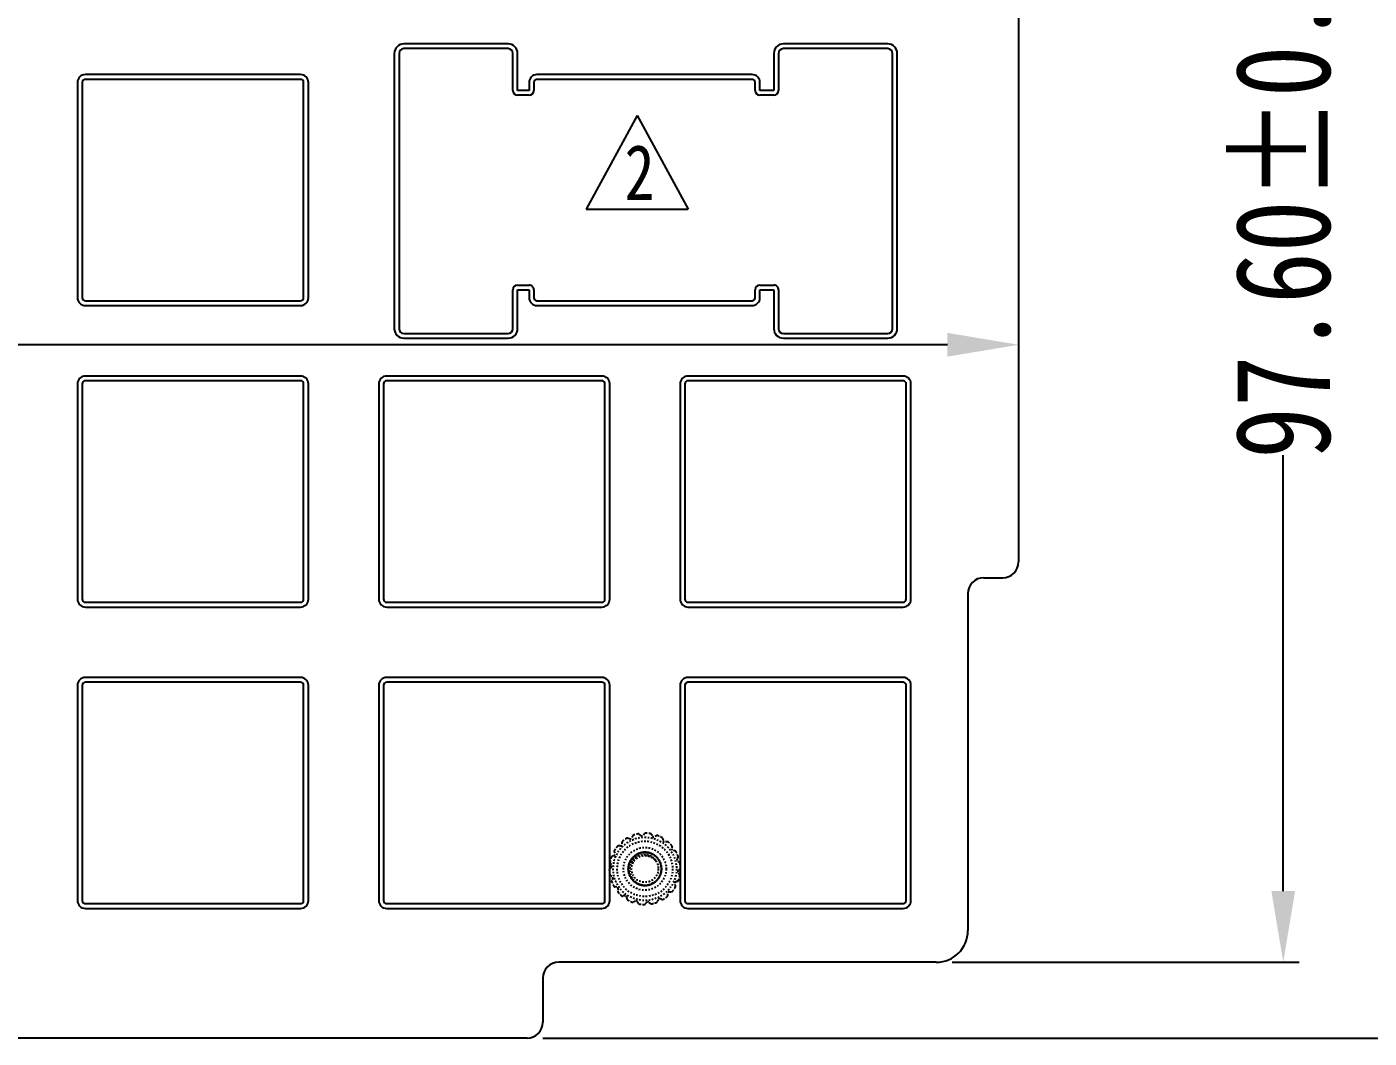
# Model space of a CAD drawing. Header units: inches. Extents: x 1493 to 1950, y -14 to 309.
# Drawn here: x 1800.4 to 1885.2, y 139.2 to 203.1 of the extents above; entities that cross this region are included whole.
import ezdxf

# ---------------------------------------------------------------- set-up
doc = ezdxf.new("R2010")
doc.units = ezdxf.units.IN
doc.header["$LTSCALE"] = 0.909449
doc.header["$MEASUREMENT"] = 0
doc.header["$PDMODE"] = 3
doc.header["$PDSIZE"] = 0.3125
doc.linetypes.add('HIDDEN', pattern=[0.2, 0.1, -0.1])
doc.linetypes.add('PHANTOM', pattern=[0.8, 0.45, -0.05, 0.1, -0.05, 0.1, -0.05])
doc.layers.get('0').update_dxf_attribs({"linetype": 'CONTINUOUS'})
doc.layers.get('Defpoints').update_dxf_attribs({"linetype": 'CONTINUOUS'})
doc.layers.add('DEFAULT_2', color=8, linetype='HIDDEN')
doc.layers.add('DEFAULT_3', color=7, linetype='PHANTOM')
doc.styles.get("Standard").update_dxf_attribs({"font": 'txt', "width": 0.8})
doc.dimstyles.get("Standard").update_dxf_attribs({"dimtxt": 6, "dimasz": 4.5, "dimexe": 1, "dimexo": 1, "dimgap": 0.09, "dimtad": 0, "dimzin": 1, "dimdsep": 46, "dimtxsty": 'Standard', "dimcen": 0.09, "dimclrd": 5, "dimclre": 5, "dimclrt": 1, "dimadec": 0, "dimazin": 0, "dimtp": 0.01, "dimtm": 0.01, "dimtfac": 1, "dimtofl": 0, "dimtmove": 0, "dimatfit": 3, "dimfxl": 0, "dimtolj": 1, "dimtzin": 4, "dimarcsym": 0})

# ---------------------------------------------------------------- blocks, each defined once
blk = doc.blocks.new('*D13')
at = {"layer": 'DEFAULT_3', "color": 3, "linetype": 'ByBlock', "lineweight": -2}
for p, q in [((1863.07, 196.292), (1863.07, 182.016)), ((1587.22, 191.792), (1587.22, 182.016)), ((1587.22, 183.016), (1581.48, 183.016)), ((1858.57, 183.016), (1591.72, 183.016))]:
    blk.add_line(p, q, dxfattribs=at)
at = {"layer": 'DEFAULT_3', "color": 3, "linetype": 'ByBlock'}
for points in [[(1591.72, 183.766), (1591.72, 182.266), (1587.22, 183.016)], [(1858.57, 182.266), (1858.57, 183.766), (1863.07, 183.016)]]:
    blk.add_solid(points, dxfattribs=at)
at = {"layer": 'Defpoints', "color": 0, "linetype": 'ByBlock'}
for p in [(1863.07, 197.292), (1587.22, 192.792), (1587.22, 183.016)]:
    blk.add_point(p, dxfattribs=at)
at = {"layer": 'DEFAULT_3', "color": 3, "linetype": 'ByBlock', "insert": (1563.83, 183.016), "char_height": 6, "attachment_point": 5}
blk.add_mtext('\\A1;275.85{\\H0.7x;\\S+0^ -0.2;}', dxfattribs=at)
blk = doc.blocks.new('*D16')
at = {"layer": 'DEFAULT_3', "color": 3, "linetype": 'ByBlock', "lineweight": -2}
for p, q in [((1858.87, 241.592), (1880.807, 241.592)), ((1879.807, 237.092), (1879.807, 208.223)), ((1879.807, 148.492), (1879.807, 176.043)), ((1858.87, 143.992), (1880.807, 143.992))]:
    blk.add_line(p, q, dxfattribs=at)
at = {"layer": 'DEFAULT_3', "color": 3, "linetype": 'ByBlock'}
for points in [[(1880.557, 237.092), (1879.057, 237.092), (1879.807, 241.592)], [(1879.057, 148.492), (1880.557, 148.492), (1879.807, 143.992)]]:
    blk.add_solid(points, dxfattribs=at)
at = {"layer": 'Defpoints', "color": 0, "linetype": 'ByBlock'}
for p in [(1857.87, 241.592), (1879.807, 241.592), (1857.87, 143.992)]:
    blk.add_point(p, dxfattribs=at)
at = {"layer": 'DEFAULT_3', "color": 3, "linetype": 'ByBlock', "insert": (1879.807, 192.133), "char_height": 6, "attachment_point": 5, "rotation": 90}
blk.add_mtext('\\A1;97.60%%P0.1', dxfattribs=at)
blk = doc.blocks.new('*D17')
at = {"layer": 'DEFAULT_3', "color": 3, "linetype": 'ByBlock', "lineweight": -2}
for p, q in [((1832.995, 246.892), (1900.652, 246.892)), ((1899.652, 242.392), (1899.652, 209.929)), ((1899.652, 143.692), (1899.652, 175.349)), ((1832.995, 139.192), (1900.652, 139.192))]:
    blk.add_line(p, q, dxfattribs=at)
at = {"layer": 'DEFAULT_3', "color": 3, "linetype": 'ByBlock'}
for points in [[(1900.402, 242.392), (1898.902, 242.392), (1899.652, 246.892)], [(1898.902, 143.692), (1900.402, 143.692), (1899.652, 139.192)]]:
    blk.add_solid(points, dxfattribs=at)
at = {"layer": 'Defpoints', "color": 0, "linetype": 'ByBlock'}
for p in [(1831.995, 246.892), (1899.652, 246.892), (1831.995, 139.192)]:
    blk.add_point(p, dxfattribs=at)
at = {"layer": 'DEFAULT_3', "color": 3, "linetype": 'ByBlock', "insert": (1899.652, 192.639), "char_height": 6, "attachment_point": 5, "rotation": 90}
blk.add_mtext('\\A1;107.70%%P0.1', dxfattribs=at)

msp = doc.modelspace()

# ---------------------------------------------------------------- linework, layer by layer
at = {"color": 7, "linetype": 'Continuous'}
for p, q in [((1863.07, 216.292), (1863.07, 169.292)), ((1830.8, 202.033), (1824.2, 202.033)), ((1854.8, 202.033), (1848.2, 202.033)), ((1823.6, 201.433), (1823.6, 184.033)), ((1823.9, 201.433), (1823.9, 184.033)), ((1830.8, 201.733), (1824.2, 201.733)), ((1831.1, 199.092), (1831.1, 201.433)), ((1831.4, 199.092), (1831.4, 201.433)), ((1847.6, 201.433), (1847.6, 199.092)), ((1847.9, 201.433), (1847.9, 199.092)), ((1854.8, 201.733), (1848.2, 201.733)), ((1855.1, 184.033), (1855.1, 201.433)), ((1855.4, 184.033), (1855.4, 201.433)), ((1803.57, 199.592), (1803.57, 185.992)), ((1803.87, 199.592), (1803.87, 185.992)), ((1817.67, 200.092), (1804.07, 200.092)), ((1817.67, 199.792), (1804.07, 199.792)), ((1817.87, 185.992), (1817.87, 199.592)), ((1818.17, 185.992), (1818.17, 199.592)), ((1832.122, 199.592), (1832.122, 199.092)), ((1832.422, 199.592), (1832.422, 199.092)), ((1846.222, 200.092), (1832.622, 200.092)), ((1846.222, 199.792), (1832.622, 199.792)), ((1846.422, 199.092), (1846.422, 199.592)), ((1846.722, 199.092), (1846.722, 199.592)), ((1832.122, 199.092), (1831.4, 199.092)), ((1832.122, 198.792), (1831.4, 198.792)), ((1847.6, 199.092), (1846.722, 199.092)), ((1847.6, 198.792), (1846.722, 198.792)), ((1831.4, 186.792), (1832.122, 186.792)), ((1846.722, 186.792), (1847.6, 186.792)), ((1831.1, 184.033), (1831.1, 186.492)), ((1831.4, 186.492), (1832.122, 186.492)), ((1831.4, 184.033), (1831.4, 186.492)), ((1832.122, 186.492), (1832.122, 185.992)), ((1832.422, 186.492), (1832.422, 185.992)), ((1846.422, 185.992), (1846.422, 186.492)), ((1846.722, 186.492), (1847.6, 186.492)), ((1846.722, 185.992), (1846.722, 186.492)), ((1847.6, 186.492), (1847.6, 184.033)), ((1847.9, 186.492), (1847.9, 184.033)), ((1804.07, 185.792), (1817.67, 185.792)), ((1804.07, 185.492), (1817.67, 185.492)), ((1832.622, 185.792), (1846.222, 185.792)), ((1832.622, 185.492), (1846.222, 185.492)), ((1824.2, 183.733), (1830.8, 183.733)), ((1824.2, 183.433), (1830.8, 183.433)), ((1848.2, 183.733), (1854.8, 183.733)), ((1848.2, 183.433), (1854.8, 183.433)), ((1817.67, 181.042), (1804.07, 181.042)), ((1836.72, 181.042), (1823.12, 181.042)), ((1855.77, 181.042), (1842.17, 181.042)), ((1803.57, 180.542), (1803.57, 166.942)), ((1803.87, 180.542), (1803.87, 166.942)), ((1817.67, 180.742), (1804.07, 180.742)), ((1817.87, 166.942), (1817.87, 180.542)), ((1818.17, 166.942), (1818.17, 180.542)), ((1822.62, 180.542), (1822.62, 166.942)), ((1822.92, 180.542), (1822.92, 166.942)), ((1836.72, 180.742), (1823.12, 180.742)), ((1836.92, 166.942), (1836.92, 180.542)), ((1837.22, 166.942), (1837.22, 180.542)), ((1841.67, 180.542), (1841.67, 166.942)), ((1841.97, 180.542), (1841.97, 166.942)), ((1855.77, 180.742), (1842.17, 180.742)), ((1855.97, 166.942), (1855.97, 180.542)), ((1856.27, 166.942), (1856.27, 180.542)), ((1860.87, 168.292), (1862.07, 168.292)), ((1859.87, 167.292), (1859.87, 145.992)), ((1804.07, 166.742), (1817.67, 166.742)), ((1804.07, 166.442), (1817.67, 166.442)), ((1823.12, 166.742), (1836.72, 166.742)), ((1823.12, 166.442), (1836.72, 166.442)), ((1842.17, 166.742), (1855.77, 166.742)), ((1842.17, 166.442), (1855.77, 166.442)), ((1803.57, 161.492), (1803.57, 147.892)), ((1803.87, 161.492), (1803.87, 147.892)), ((1817.67, 161.992), (1804.07, 161.992)), ((1817.67, 161.692), (1804.07, 161.692)), ((1817.87, 147.892), (1817.87, 161.492)), ((1818.17, 147.892), (1818.17, 161.492)), ((1822.62, 161.492), (1822.62, 147.892)), ((1822.92, 161.492), (1822.92, 147.892)), ((1836.72, 161.992), (1823.12, 161.992)), ((1836.72, 161.692), (1823.12, 161.692)), ((1836.92, 147.892), (1836.92, 161.492)), ((1837.22, 147.892), (1837.22, 161.492)), ((1841.67, 161.492), (1841.67, 147.892)), ((1841.97, 161.492), (1841.97, 147.892)), ((1855.77, 161.992), (1842.17, 161.992)), ((1855.77, 161.692), (1842.17, 161.692)), ((1855.97, 147.892), (1855.97, 161.492)), ((1856.27, 147.892), (1856.27, 161.492)), ((1804.07, 147.692), (1817.67, 147.692)), ((1823.12, 147.692), (1836.72, 147.692)), ((1842.17, 147.692), (1855.77, 147.692)), ((1804.07, 147.392), (1817.67, 147.392)), ((1823.12, 147.392), (1836.72, 147.392)), ((1842.17, 147.392), (1855.77, 147.392)), ((1857.87, 143.992), (1833.995, 143.992)), ((1832.995, 142.992), (1832.995, 140.192)), ((1831.995, 139.192), (1784.995, 139.192))]:
    msp.add_line(p, q, dxfattribs=at)
at = {"color": 2}
for p, q in [((1838.955, 197.501), (1835.735, 191.582)), ((1838.955, 197.501), (1842.176, 191.582)), ((1835.735, 191.582), (1842.176, 191.582))]:
    msp.add_line(p, q, dxfattribs=at)
at = {"color": 7, "linetype": 'Continuous'}
for centre, radius, start, end in [((1824.2, 201.433), 0.6, 90.00001, 179.99999), ((1830.8, 201.433), 0.6, 0.00001, 89.99999), ((1848.2, 201.433), 0.6, 90.00001, 180), ((1854.8, 201.433), 0.6, 0.00001, 89.99999), ((1824.2, 201.433), 0.3, 90, 180), ((1830.8, 201.433), 0.3, 0, 90), ((1848.2, 201.433), 0.3, 90, 180), ((1854.8, 201.433), 0.3, 0, 90), ((1804.07, 199.592), 0.5, 90.00013, 180.00011), ((1804.07, 199.592), 0.2, 90.00001, 180.00005), ((1817.67, 199.592), 0.5, 0.00013, 89.99999), ((1817.67, 199.592), 0.2, 0, 90.00003), ((1832.622, 199.592), 0.5, 90.00002, 179.99999), ((1832.622, 199.592), 0.2, 89.99997, 179.99997), ((1846.222, 199.592), 0.5, 0.00001, 89.99998), ((1846.222, 199.592), 0.2, 0, 89.99997), ((1831.4, 199.092), 0.3, 180.00032, 270.0001), ((1832.122, 199.092), 0.3, 270.00032, 360), ((1846.722, 199.092), 0.3, 180.00032, 270.0001), ((1847.6, 199.092), 0.3, 270.00032, 360), ((1831.4, 186.492), 0.3, 90.00032, 180.0001), ((1832.122, 186.492), 0.3, 0, 90.0001), ((1846.722, 186.492), 0.3, 90.00032, 180.0001), ((1847.6, 186.492), 0.3, 0, 90.0001), ((1804.07, 185.992), 0.5, 180.00013, 269.99999), ((1804.07, 185.992), 0.2, 180.00001, 270.00001), ((1817.67, 185.992), 0.5, 270.00013, 0.00011), ((1817.67, 185.992), 0.2, 270.00001, 360), ((1832.622, 185.992), 0.5, 180.00001, 269.99998), ((1832.622, 185.992), 0.2, 179.99997, 269.99997), ((1846.222, 185.992), 0.5, 270.00002, 359.99999), ((1846.222, 185.992), 0.2, 269.99997, 360), ((1824.2, 184.033), 0.6, 180.00001, 269.99999), ((1824.2, 184.033), 0.3, 180, 270), ((1830.8, 184.033), 0.6, 270.00001, 360), ((1830.8, 184.033), 0.3, 270, 360), ((1848.2, 184.033), 0.6, 180.00001, 269.99999), ((1848.2, 184.033), 0.3, 180, 270), ((1854.8, 184.033), 0.6, 270.00001, 359.99999), ((1854.8, 184.033), 0.3, 270, 360), ((1804.07, 180.542), 0.5, 90.00013, 180.00011), ((1817.67, 180.542), 0.5, 0.00013, 89.99999), ((1823.12, 180.542), 0.5, 90.00013, 180.00011), ((1836.72, 180.542), 0.5, 0.00013, 89.99999), ((1842.17, 180.542), 0.5, 90.00013, 180.00011), ((1855.77, 180.542), 0.5, 0.00013, 89.99999), ((1804.07, 180.542), 0.2, 90.00001, 180.00005), ((1817.67, 180.542), 0.2, 0, 90.00003), ((1823.12, 180.542), 0.2, 90.00001, 180.00005), ((1836.72, 180.542), 0.2, 0, 90.00003), ((1842.17, 180.542), 0.2, 90.00001, 180.00005), ((1855.77, 180.542), 0.2, 0, 90.00003), ((1862.07, 169.292), 1, 270, 360), ((1860.87, 167.292), 1, 90, 180), ((1804.07, 166.942), 0.5, 180.00013, 269.99999), ((1804.07, 166.942), 0.2, 180.00001, 270.00001), ((1817.67, 166.942), 0.5, 270.00013, 0.00011), ((1817.67, 166.942), 0.2, 270.00001, 360), ((1823.12, 166.942), 0.5, 180.00013, 269.99999), ((1823.12, 166.942), 0.2, 180.00001, 270.00001), ((1836.72, 166.942), 0.5, 270.00013, 0.00011), ((1836.72, 166.942), 0.2, 270.00001, 360), ((1842.17, 166.942), 0.5, 180.00013, 269.99999), ((1842.17, 166.942), 0.2, 180.00001, 270.00001), ((1855.77, 166.942), 0.5, 270.00013, 0.00011), ((1855.77, 166.942), 0.2, 270.00001, 360), ((1804.07, 161.492), 0.5, 90.00013, 180.00011), ((1804.07, 161.492), 0.2, 90.00001, 180.00005), ((1817.67, 161.492), 0.5, 0.00013, 89.99999), ((1817.67, 161.492), 0.2, 0, 90.00003), ((1823.12, 161.492), 0.5, 90.00013, 180.00011), ((1823.12, 161.492), 0.2, 90.00001, 180.00005), ((1836.72, 161.492), 0.5, 0.00013, 89.99999), ((1836.72, 161.492), 0.2, 0, 90.00003), ((1842.17, 161.492), 0.5, 90.00013, 180.00011), ((1842.17, 161.492), 0.2, 90.00001, 180.00005), ((1855.77, 161.492), 0.5, 0.00013, 89.99999), ((1855.77, 161.492), 0.2, 0, 90.00003), ((1804.07, 147.892), 0.5, 180.00013, 269.99999), ((1804.07, 147.892), 0.2, 180.00001, 270.00001), ((1817.67, 147.892), 0.5, 270.00013, 0.00011), ((1817.67, 147.892), 0.2, 270.00001, 360), ((1823.12, 147.892), 0.5, 180.00013, 269.99999), ((1823.12, 147.892), 0.2, 180.00001, 270.00001), ((1836.72, 147.892), 0.5, 270.00013, 0.00011), ((1836.72, 147.892), 0.2, 270.00001, 360), ((1842.17, 147.892), 0.5, 180.00013, 269.99999), ((1842.17, 147.892), 0.2, 180.00001, 270.00001), ((1855.77, 147.892), 0.5, 270.00013, 0.00011), ((1855.77, 147.892), 0.2, 270.00001, 360), ((1857.87, 145.992), 2, 270, 360), ((1833.995, 142.992), 1, 90, 180), ((1831.995, 140.192), 1, 270, 360)]:
    msp.add_arc(centre, radius, start, end, dxfattribs=at)
at = {"layer": 'DEFAULT_2', "color": 8, "linetype": 'HIDDEN'}
for p, q in [((1838.659, 151.963), (1838.613, 151.841)), ((1839.191, 151.996), (1839.09, 152.078)), ((1839.415, 152.107), (1839.33, 152.008)), ((1839.86, 152.068), (1839.926, 151.956)), ((1840.174, 151.983), (1840.061, 151.92)), ((1837.898, 151.34), (1837.768, 151.339)), ((1837.998, 151.569), (1837.997, 151.439)), ((1838.487, 151.782), (1838.364, 151.825)), ((1840.579, 151.795), (1840.603, 151.667)), ((1840.845, 151.608), (1840.717, 151.587)), ((1841.161, 151.292), (1841.14, 151.164)), ((1837.341, 150.146), (1837.259, 150.247)), ((1837.496, 150.724), (1837.374, 150.678)), ((1837.512, 150.973), (1837.555, 150.85)), ((1839.445, 150.742), (1839.445, 150.939)), ((1841.348, 151.026), (1841.22, 151.05)), ((1841.537, 150.621), (1841.473, 150.508)), ((1841.621, 150.306), (1841.509, 150.373)), ((1837.329, 150.007), (1837.23, 149.922)), ((1837.381, 149.411), (1837.269, 149.477)), ((1841.631, 149.537), (1841.549, 149.638)), ((1841.66, 149.862), (1841.561, 149.777)), ((1837.417, 149.276), (1837.354, 149.163)), ((1837.67, 148.734), (1837.542, 148.758)), ((1837.75, 148.62), (1837.729, 148.492)), ((1839.947, 148.973), (1839.852, 149.146)), ((1841.335, 148.933), (1841.378, 148.811)), ((1841.516, 149.106), (1841.394, 149.06)), ((1838.173, 148.197), (1838.045, 148.176)), ((1838.287, 148.117), (1838.312, 147.989)), ((1838.829, 147.864), (1838.716, 147.8)), ((1838.964, 147.828), (1839.031, 147.716)), ((1839.56, 147.776), (1839.475, 147.677)), ((1839.8, 147.706), (1839.699, 147.788)), ((1840.277, 147.943), (1840.231, 147.821)), ((1840.526, 147.959), (1840.404, 148.002)), ((1840.892, 148.215), (1840.894, 148.345)), ((1840.992, 148.443), (1841.122, 148.445))]:
    msp.add_line(p, q, dxfattribs=at)
for radius in [2, 1.75, 1.35, 0.85]:
    msp.add_circle((1839.445, 149.892), radius, dxfattribs=at)
for centre, radius, start, end in [((1838.753, 151.927), 0.1, 108.78772, 159.31073), ((1839.445, 149.892), 2.25, 101.21228, 108.78772), ((1839.027, 152.001), 0.1, 50.68927, 101.21228), ((1839.254, 152.073), 0.1, 230.68927, 319.31073), ((1839.491, 152.041), 0.1, 88.78772, 139.31073), ((1839.445, 149.892), 2.25, 81.21228, 88.78772), ((1839.774, 152.017), 0.1, 30.68927, 81.21228), ((1840.012, 152.007), 0.1, 210.68927, 299.31073), ((1840.223, 151.896), 0.1, 68.78772, 119.31073), ((1839.445, 149.892), 2.25, 61.21228, 68.78772), ((1839.445, 149.892), 2.25, 141.21228, 148.78772), ((1837.769, 151.239), 0.1, 90.68927, 141.21228), ((1837.897, 151.44), 0.1, 270.68927, 359.31073), ((1838.098, 151.568), 0.1, 128.78772, 179.31073), ((1839.445, 149.892), 2.25, 121.21228, 128.78772), ((1838.331, 151.731), 0.1, 70.68927, 121.21228), ((1838.52, 151.876), 0.1, 250.68927, 339.31073), ((1840.481, 151.776), 0.1, 10.68927, 61.21228), ((1840.701, 151.686), 0.1, 190.68927, 279.31073), ((1840.862, 151.509), 0.1, 48.78772, 99.31073), ((1839.445, 149.892), 2.25, 41.21228, 48.78772), ((1841.063, 151.308), 0.1, 350.68927, 41.21228), ((1841.239, 151.148), 0.1, 170.68927, 259.31073), ((1837.336, 150.31), 0.1, 168.78772, 219.31073), ((1839.445, 149.892), 2.25, 161.21228, 168.78772), ((1837.41, 150.584), 0.1, 110.68927, 161.21228), ((1837.461, 150.817), 0.1, 290.68927, 19.31073), ((1837.606, 151.006), 0.1, 148.78772, 199.31073), ((1839.657, 149.744), 0.825, 53.64653, 58.49447), ((1841.329, 150.927), 0.1, 28.78772, 79.31073), ((1839.445, 149.892), 2.25, 21.21228, 28.78772), ((1841.56, 150.459), 0.1, 150.68927, 239.31073), ((1841.449, 150.67), 0.1, 330.68927, 21.21228), ((1841.57, 150.22), 0.1, 8.78772, 59.31073), ((1839.445, 149.892), 2.25, 1.21228, 8.78772), ((1837.296, 149.846), 0.1, 130.68927, 181.21228), ((1839.445, 149.892), 2.25, 181.21228, 188.78772), ((1837.32, 149.563), 0.1, 188.78772, 239.31073), ((1837.264, 150.083), 0.1, 310.68927, 39.31073), ((1837.33, 149.325), 0.1, 330.68927, 59.31073), ((1841.627, 149.701), 0.1, 130.68927, 219.31073), ((1839.445, 149.892), 2.25, 341.21228, 348.78772), ((1841.554, 149.474), 0.1, 348.78772, 39.31073), ((1841.595, 149.937), 0.1, 310.68927, 1.21228), ((1837.441, 149.114), 0.1, 150.68927, 201.21228), ((1839.445, 149.892), 2.25, 201.21228, 208.78772), ((1837.561, 148.857), 0.1, 208.78772, 259.31073), ((1837.651, 148.636), 0.1, 350.68927, 79.31073), ((1839.445, 149.892), 2.25, 321.21228, 328.78772), ((1841.43, 148.966), 0.1, 110.68927, 199.31073), ((1841.284, 148.778), 0.1, 328.78772, 19.31073), ((1841.481, 149.199), 0.1, 290.68927, 341.21228), ((1837.828, 148.475), 0.1, 170.68927, 221.21228), ((1839.445, 149.892), 2.25, 221.21228, 228.78772), ((1838.029, 148.274), 0.1, 228.78772, 279.31073), ((1838.189, 148.098), 0.1, 10.68927, 99.31073), ((1838.41, 148.008), 0.1, 190.68927, 241.21228), ((1839.445, 149.892), 2.25, 241.21228, 248.78772), ((1838.667, 147.888), 0.1, 248.78772, 299.31073), ((1838.878, 147.777), 0.1, 30.68927, 119.31073), ((1839.117, 147.767), 0.1, 210.68927, 261.21228), ((1839.445, 149.892), 2.25, 261.21228, 268.78772), ((1839.4, 147.742), 0.1, 268.78772, 319.31073), ((1839.636, 147.71), 0.1, 50.68927, 139.31073), ((1839.863, 147.783), 0.1, 230.68927, 281.21228), ((1839.445, 149.892), 2.25, 281.21228, 288.78772), ((1840.138, 147.856), 0.1, 288.78772, 339.31073), ((1840.371, 147.907), 0.1, 70.68927, 159.31073), ((1840.559, 148.053), 0.1, 250.68927, 301.21228), ((1839.445, 149.892), 2.25, 301.21228, 308.78772), ((1840.792, 148.216), 0.1, 308.78772, 359.31073), ((1840.994, 148.343), 0.1, 90.68927, 179.31073), ((1841.121, 148.545), 0.1, 270.68927, 321.21228)]:
    msp.add_arc(centre, radius, start, end, dxfattribs=at)
for points, knots in [([(1839.445, 150.939), (1839.446, 150.94), (1839.447, 150.939), (1839.45, 150.939), (1839.452, 150.939), (1839.455, 150.939), (1839.459, 150.939), (1839.465, 150.939), (1839.472, 150.939), (1839.481, 150.939), (1839.49, 150.938), (1839.502, 150.938), (1839.517, 150.937), (1839.535, 150.936), (1839.559, 150.933), (1839.589, 150.93), (1839.625, 150.924), (1839.672, 150.915), (1839.73, 150.901), (1839.799, 150.879), (1839.866, 150.852), (1839.931, 150.821), (1840.015, 150.773), (1840.113, 150.703), (1840.218, 150.604), (1840.308, 150.491), (1840.407, 150.325), (1840.471, 150.141), (1840.494, 149.95), (1840.491, 149.757), (1840.439, 149.52), (1840.323, 149.306), (1840.198, 149.159), (1840.091, 149.063), (1839.971, 148.982), (1839.798, 148.898), (1839.609, 148.849), (1839.417, 148.841), (1839.225, 148.86), (1839.039, 148.918), (1838.871, 149.012), (1838.717, 149.128), (1838.589, 149.275), (1838.495, 149.443), (1838.442, 149.578), (1838.409, 149.719), (1838.395, 149.862), (1838.4, 150.007), (1838.426, 150.149), (1838.472, 150.287), (1838.535, 150.417), (1838.615, 150.537), (1838.712, 150.645), (1838.823, 150.738), (1838.945, 150.816), (1839.076, 150.876), (1839.261, 150.931), (1839.455, 150.947), (1839.646, 150.923), (1839.832, 150.874), (1840.006, 150.785), (1840.156, 150.666), (1840.289, 150.526), (1840.416, 150.318), (1840.496, 150.038), (1840.496, 149.747), (1840.417, 149.466), (1840.264, 149.218), (1840.05, 149.02), (1839.79, 148.889), (1839.504, 148.832), (1839.214, 148.857), (1838.941, 148.958), (1838.706, 149.131), (1838.556, 149.323), (1838.472, 149.496), (1838.412, 149.679), (1838.39, 149.872), (1838.408, 150.064), (1838.453, 150.251), (1838.536, 150.428), (1838.652, 150.581), (1838.754, 150.684), (1838.87, 150.771), (1838.996, 150.842), (1839.13, 150.895), (1839.271, 150.928), (1839.415, 150.942), (1839.56, 150.936), (1839.702, 150.911), (1839.84, 150.866), (1839.97, 150.802), (1840.09, 150.722), (1840.198, 150.625), (1840.322, 150.479), (1840.415, 150.307), (1840.47, 150.123), (1840.5, 149.932), (1840.486, 149.69), (1840.392, 149.414), (1840.226, 149.175), (1840.002, 148.988), (1839.735, 148.872), (1839.446, 148.831), (1839.158, 148.871), (1838.89, 148.987), (1838.666, 149.173), (1838.499, 149.412), (1838.405, 149.687), (1838.387, 149.978), (1838.43, 150.168), (1838.464, 150.258)], [0, 0, 0, 0, 0.00012, 0.000241, 0.000364, 0.000486, 0.000731, 0.000975, 0.001465, 0.001954, 0.002443, 0.002932, 0.003911, 0.004889, 0.005868, 0.007825, 0.009782, 0.011739, 0.015652, 0.019566, 0.023479, 0.027392, 0.031306, 0.039129, 0.046951, 0.054774, 0.062597, 0.078205, 0.086027, 0.09385, 0.109459, 0.125067, 0.13289, 0.140713, 0.148535, 0.156358, 0.171967, 0.17979, 0.187613, 0.203222, 0.211045, 0.218867, 0.234477, 0.242299, 0.250122, 0.257945, 0.265768, 0.27359, 0.281413, 0.289236, 0.297059, 0.304881, 0.312704, 0.320527, 0.32835, 0.336172, 0.343995, 0.359604, 0.367427, 0.37525, 0.390859, 0.398682, 0.406504, 0.422114, 0.437721, 0.45333, 0.468939, 0.484547, 0.500156, 0.515764, 0.531373, 0.546981, 0.56259, 0.578198, 0.593807, 0.60163, 0.609452, 0.625062, 0.632884, 0.640707, 0.656317, 0.664139, 0.671962, 0.679785, 0.687608, 0.69543, 0.703253, 0.711076, 0.718899, 0.726721, 0.734544, 0.742367, 0.75019, 0.758012, 0.765835, 0.781444, 0.789267, 0.79709, 0.812699, 0.828307, 0.843916, 0.859524, 0.875133, 0.890741, 0.906349, 0.921958, 0.937566, 0.953175, 0.968783, 0.984392, 1, 1, 1, 1]), ([(1839.947, 148.973), (1840.031, 149.018), (1840.188, 149.134), (1840.365, 149.365), (1840.475, 149.635), (1840.505, 149.925), (1840.457, 150.212), (1840.331, 150.475), (1840.139, 150.695), (1839.894, 150.852), (1839.616, 150.939), (1839.325, 150.945), (1839.042, 150.874), (1838.791, 150.727), (1838.622, 150.552), (1838.519, 150.389), (1838.44, 150.213), (1838.398, 150.023), (1838.396, 149.83), (1838.415, 149.687), (1838.453, 149.547), (1838.509, 149.414), (1838.583, 149.29), (1838.674, 149.178), (1838.78, 149.079), (1838.898, 148.995), (1839.026, 148.928), (1839.163, 148.88), (1839.304, 148.851), (1839.449, 148.841), (1839.593, 148.851), (1839.781, 148.892), (1839.959, 148.971), (1840.116, 149.083), (1840.255, 149.216), (1840.366, 149.376), (1840.44, 149.554), (1840.49, 149.74), (1840.502, 149.983), (1840.438, 150.267), (1840.298, 150.523), (1840.094, 150.731), (1839.841, 150.876), (1839.559, 150.947), (1839.267, 150.937), (1838.989, 150.85), (1838.746, 150.689), (1838.555, 150.47), (1838.432, 150.205), (1838.392, 149.966), (1838.401, 149.773), (1838.436, 149.584), (1838.51, 149.403), (1838.618, 149.244), (1838.747, 149.101), (1838.904, 148.986), (1839.079, 148.906), (1839.218, 148.866), (1839.361, 148.845), (1839.506, 148.843), (1839.65, 148.861), (1839.789, 148.899), (1839.922, 148.956), (1840.046, 149.03), (1840.159, 149.121), (1840.258, 149.226), (1840.342, 149.344), (1840.409, 149.473), (1840.457, 149.609), (1840.496, 149.797), (1840.495, 149.992), (1840.456, 150.181), (1840.39, 150.362), (1840.262, 150.568), (1840.047, 150.766), (1839.787, 150.896), (1839.501, 150.952), (1839.21, 150.926), (1838.938, 150.824), (1838.704, 150.65), (1838.525, 150.42), (1838.416, 150.149), (1838.384, 149.86), (1838.434, 149.573), (1838.558, 149.309), (1838.687, 149.163), (1838.759, 149.1)], [0, 0, 0, 0, 0.015607, 0.031223, 0.046835, 0.06245, 0.078063, 0.093677, 0.10929, 0.124903, 0.140518, 0.156129, 0.171746, 0.187356, 0.202973, 0.210795, 0.21862, 0.234238, 0.24206, 0.249884, 0.257712, 0.265539, 0.273362, 0.281185, 0.289013, 0.29684, 0.304663, 0.312486, 0.320313, 0.328141, 0.335965, 0.343787, 0.359406, 0.36723, 0.375052, 0.39067, 0.398495, 0.406317, 0.421934, 0.437545, 0.45316, 0.468772, 0.484387, 0.5, 0.515613, 0.531228, 0.54684, 0.562455, 0.578066, 0.593683, 0.601505, 0.60933, 0.624948, 0.63277, 0.640594, 0.656213, 0.664035, 0.671859, 0.679687, 0.687514, 0.695337, 0.70316, 0.710987, 0.718815, 0.726638, 0.734461, 0.742288, 0.750116, 0.75794, 0.765762, 0.78138, 0.789205, 0.797027, 0.812644, 0.828254, 0.843871, 0.859482, 0.875097, 0.89071, 0.906323, 0.921937, 0.93755, 0.953165, 0.968777, 0.984393, 1, 1, 1, 1]), ([(1838.759, 149.1), (1838.832, 149.037), (1838.995, 148.931), (1839.273, 148.845), (1839.564, 148.837), (1839.846, 148.91), (1840.099, 149.056), (1840.301, 149.266), (1840.44, 149.522), (1840.502, 149.807), (1840.486, 150.098), (1840.39, 150.373), (1840.224, 150.612), (1839.999, 150.797), (1839.776, 150.894), (1839.587, 150.933), (1839.395, 150.946), (1839.202, 150.919), (1839.021, 150.854), (1838.893, 150.786), (1838.775, 150.701), (1838.67, 150.602), (1838.58, 150.489), (1838.507, 150.364), (1838.451, 150.231), (1838.413, 150.091), (1838.395, 149.948), (1838.398, 149.803), (1838.42, 149.66), (1838.462, 149.521), (1838.522, 149.39), (1838.625, 149.227), (1838.762, 149.088), (1838.921, 148.981), (1839.095, 148.896), (1839.284, 148.849), (1839.476, 148.841), (1839.668, 148.86), (1839.9, 148.934), (1840.144, 149.093), (1840.334, 149.314), (1840.459, 149.577), (1840.505, 149.865), (1840.474, 150.154), (1840.363, 150.424), (1840.184, 150.654), (1839.948, 150.825), (1839.675, 150.928), (1839.385, 150.951), (1839.146, 150.904), (1838.969, 150.829), (1838.804, 150.73), (1838.66, 150.598), (1838.549, 150.441), (1838.46, 150.27), (1838.407, 150.082), (1838.394, 149.89), (1838.405, 149.746), (1838.435, 149.604), (1838.483, 149.468), (1838.551, 149.34), (1838.635, 149.223), (1838.735, 149.118), (1838.848, 149.027), (1838.972, 148.953), (1839.106, 148.897), (1839.245, 148.86), (1839.389, 148.843), (1839.534, 148.845), (1839.724, 148.874), (1839.906, 148.943), (1840.069, 149.046), (1840.216, 149.171), (1840.364, 149.363), (1840.474, 149.633), (1840.505, 149.923), (1840.458, 150.21), (1840.332, 150.473), (1840.141, 150.693), (1839.896, 150.852), (1839.618, 150.939), (1839.327, 150.946), (1839.044, 150.875), (1838.793, 150.728), (1838.589, 150.519), (1838.497, 150.348), (1838.464, 150.258)], [0, 0, 0, 0, 0.015607, 0.031223, 0.046835, 0.06245, 0.078063, 0.093677, 0.10929, 0.124903, 0.140518, 0.156129, 0.171746, 0.187356, 0.202973, 0.210795, 0.21862, 0.234238, 0.24206, 0.249884, 0.257712, 0.265539, 0.273362, 0.281185, 0.289013, 0.29684, 0.304663, 0.312486, 0.320313, 0.328141, 0.335965, 0.343787, 0.359406, 0.36723, 0.375052, 0.39067, 0.398495, 0.406317, 0.421934, 0.437545, 0.45316, 0.468772, 0.484387, 0.5, 0.515613, 0.531228, 0.54684, 0.562455, 0.578066, 0.593683, 0.601505, 0.60933, 0.624948, 0.63277, 0.640594, 0.656213, 0.664035, 0.671859, 0.679687, 0.687514, 0.695337, 0.70316, 0.710987, 0.718815, 0.726638, 0.734461, 0.742288, 0.750116, 0.75794, 0.765762, 0.78138, 0.789205, 0.797027, 0.812644, 0.828254, 0.843871, 0.859482, 0.875097, 0.89071, 0.906323, 0.921937, 0.93755, 0.953165, 0.968777, 0.984393, 1, 1, 1, 1]), ([(1840.146, 150.408), (1840.095, 150.484), (1840, 150.586), (1839.848, 150.688), (1839.723, 150.746), (1839.591, 150.784), (1839.454, 150.802), (1839.317, 150.799), (1839.181, 150.775), (1839.051, 150.731), (1838.928, 150.668), (1838.816, 150.589), (1838.717, 150.493), (1838.633, 150.384), (1838.565, 150.264), (1838.515, 150.136), (1838.485, 150.001), (1838.474, 149.864), (1838.482, 149.727), (1838.509, 149.592), (1838.571, 149.419), (1838.692, 149.222), (1838.862, 149.065), (1839.019, 148.971), (1839.146, 148.917), (1839.278, 148.881), (1839.415, 148.862), (1839.53, 148.862), (1839.621, 148.871), (1839.688, 148.883), (1839.744, 148.896), (1839.788, 148.909), (1839.821, 148.919), (1839.848, 148.929), (1839.869, 148.937), (1839.885, 148.944), (1839.901, 148.951), (1839.916, 148.958), (1839.932, 148.964), (1839.942, 148.971), (1839.947, 148.973)], [0, 0, 0, 0, 0.062313, 0.093564, 0.124816, 0.15607, 0.187326, 0.218582, 0.249838, 0.281097, 0.312358, 0.343618, 0.374879, 0.406142, 0.437407, 0.468671, 0.499936, 0.531203, 0.562472, 0.59374, 0.625008, 0.687403, 0.749798, 0.781071, 0.812346, 0.84362, 0.874891, 0.906159, 0.921802, 0.937445, 0.953088, 0.96091, 0.968733, 0.976556, 0.980467, 0.984378, 0.988288, 0.9922, 0.99611, 1, 1, 1, 1]), ([(1839.471, 150.741), (1839.536, 150.741), (1839.666, 150.726), (1839.851, 150.659), (1840.015, 150.553), (1840.107, 150.46), (1840.146, 150.408)], [0, 0, 0, 0, 0.250012, 0.499988, 0.749981, 1, 1, 1, 1])]:
    msp.add_open_spline(points, degree=3, knots=knots, dxfattribs=at)

# ---------------------------------------------------------------- texts
at = {"color": 2, "insert": (1838.158, 195.658), "char_height": 3.48762, "width": 14.36041, "attachment_point": 1}
msp.add_mtext('{\\fSimSun|b0|i0|c134|p2;2}', dxfattribs=at)

# ---------------------------------------------------------------- dimensions: what is measured, and where the dimension line sits
at = {"layer": 'DEFAULT_3', "linetype": 'ByBlock'}
for base, p1, p2, picture, middle in [((1899.652, 246.892), (1831.995, 139.192), (1831.995, 246.892), '*D17', (1899.652, 192.639)), ((1879.807, 241.592), (1857.87, 143.992), (1857.87, 241.592), '*D16', (1879.807, 192.133))]:
    dim = msp.add_linear_dim(base=base, p1=p1, p2=p2, angle=90, text='<>%%P0.1', dimstyle='Standard', override={"dimclrd": 3, "dimclre": 3, "dimclrt": 3, "dimtfillclr": 256}, dxfattribs=at)
    dim.commit()
    dim.dimension.update_dxf_attribs({"geometry": picture, "text_midpoint": middle, "dimtype": 160})
dim = msp.add_linear_dim(base=(1587.22, 183.016), p1=(1863.07, 197.292), p2=(1587.22, 192.792), text='<>{\\H0.7x;\\S+0^ -0.2;}', dimstyle='Standard', override={"dimtxsty": 'Standard', "dimclrd": 3, "dimclre": 3, "dimclrt": 3, "dimtfillclr": 256}, dxfattribs=at)
dim.commit()
dim.dimension.update_dxf_attribs({"geometry": '*D13', "text_midpoint": (1563.83, 183.016), "dimtype": 160})

doc.saveas('drawing.dxf')
